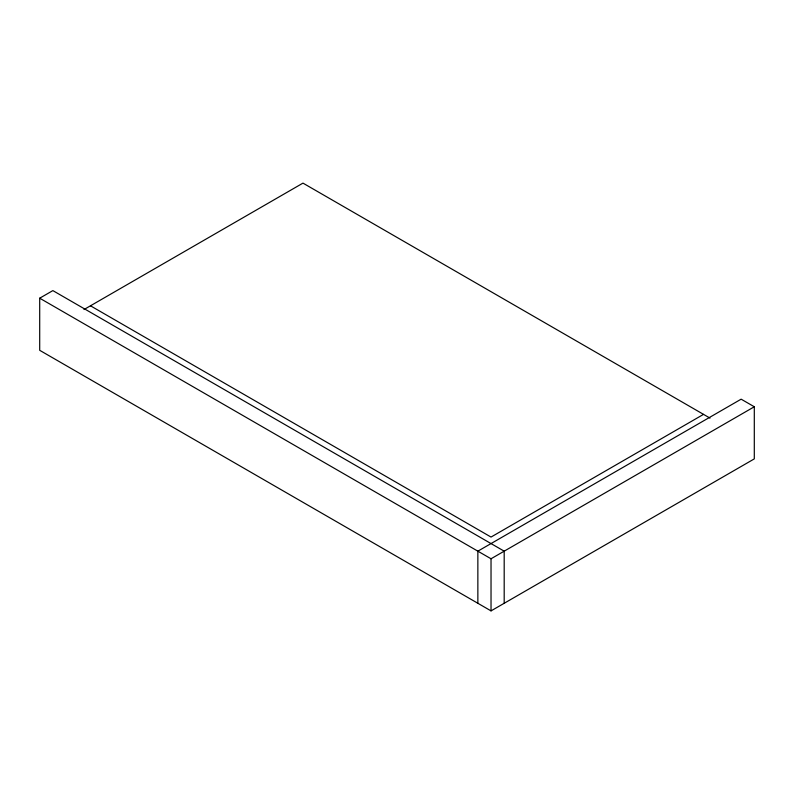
<?xml version="1.0" encoding="UTF-8"?>
<svg xmlns="http://www.w3.org/2000/svg" width="794" height="794" viewBox="0 0 794 794"><rect width="100%" height="100%" fill="white"/><g stroke="black" fill="none" stroke-linecap="round" stroke-linejoin="round"><path stroke-width="1.19" d="M477.859 603.281L477.859 551.175L741.139 399.174L754.3 406.766L754.3 458.882L491.029 610.884L39.7 350.313L39.7 298.197L52.861 290.604L504.19 551.175L504.19 603.281M83.995 309.541L302.971 183.116L709.995 418.101M703.524 414.369L491.029 537.062L90.476 305.799M39.7 298.197L491.029 558.768L754.3 406.766M491.029 558.768L491.029 610.884"/></g></svg>
